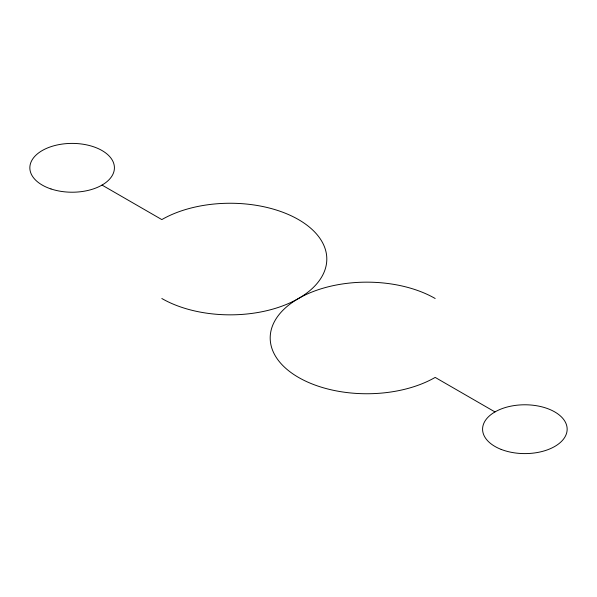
<?xml version="1.0" encoding="UTF-8"?>
<svg xmlns="http://www.w3.org/2000/svg" width="597" height="597" viewBox="0 0 597 597"><rect width="100%" height="100%" fill="white"/><g stroke="black" fill="none" stroke-linecap="round" stroke-linejoin="round"><path stroke-width="0.9" d="M102.027 185.07L161.824 219.592A96.647 55.797 0 0 1 298.5 219.592A96.647 55.797 0 0 1 298.5 298.5A96.647 55.797 0 0 0 298.5 377.408A96.647 55.797 0 0 0 435.176 377.408L494.973 411.93M435.176 298.5A96.647 55.797 0 0 0 298.5 298.5A96.647 55.797 0 0 1 161.824 298.5M501.167 449.407A42.283 24.41 0 0 0 567.046 430.937A42.283 24.41 0 0 0 506.39 407.236A42.283 24.41 0 0 0 501.167 449.407M50.991 188.95A42.283 24.41 0 0 0 114.415 167.809A42.283 24.41 0 0 0 50.991 146.668A42.283 24.41 0 0 0 50.991 188.95"/></g></svg>
